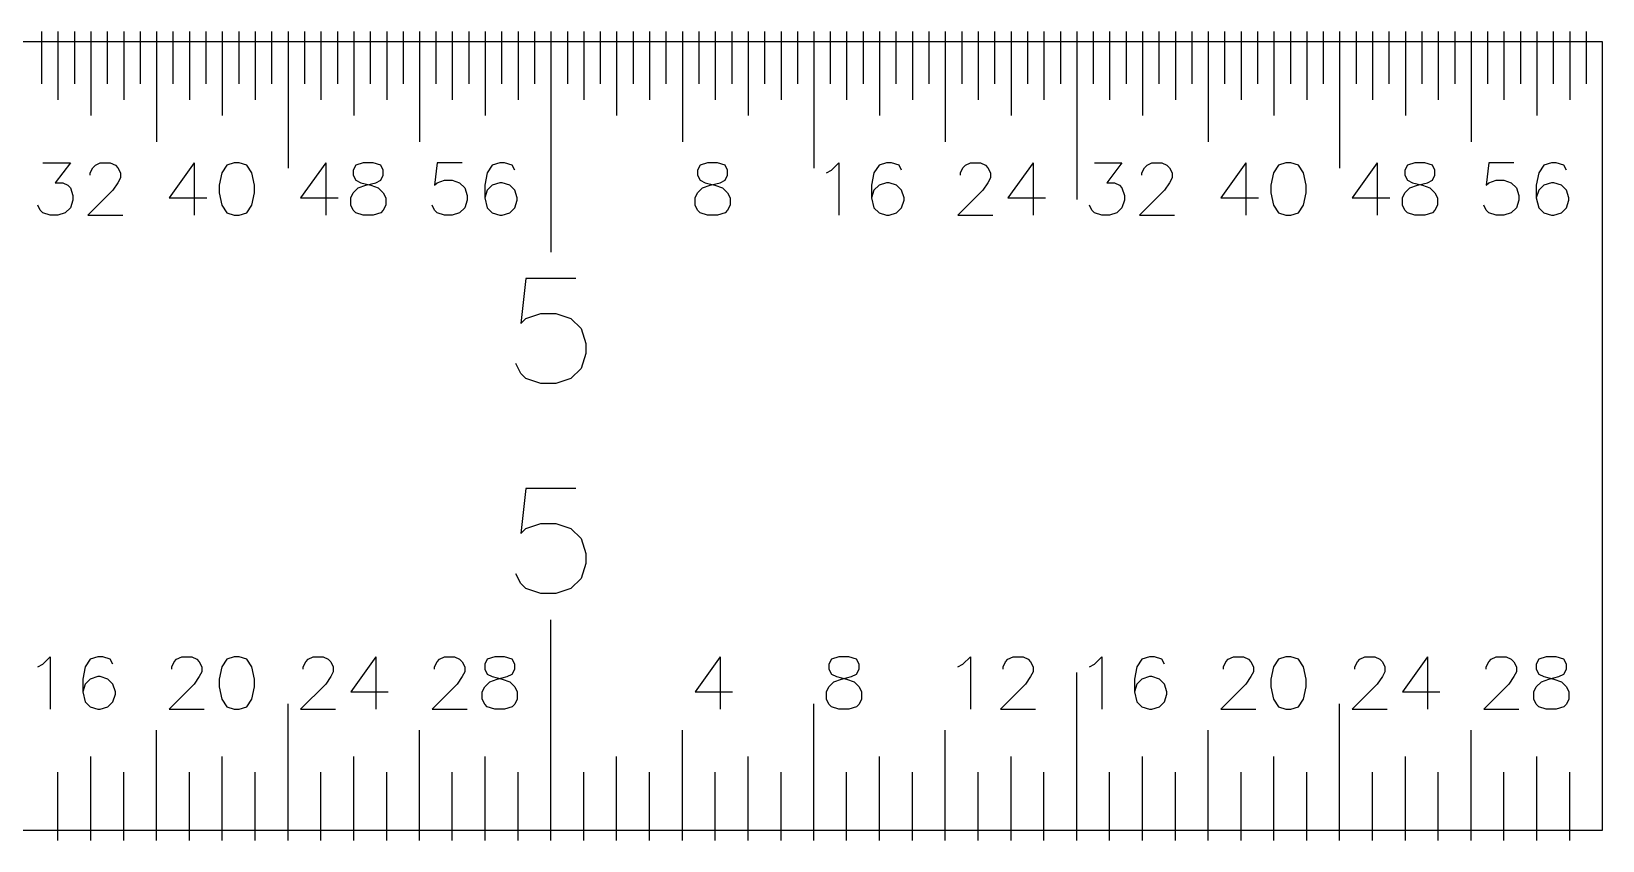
# Model space of a CAD drawing. Header units: inches. Extents: x 0 to 6, y -0.01 to 0.76.
# Drawn here: x 4.506 to 6, y -0.01 to 0.76 of the extents above; entities that cross this region are included whole.
import ezdxf

# ---------------------------------------------------------------- set-up
doc = ezdxf.new("R2010")
doc.units = ezdxf.units.IN
doc.header["$MEASUREMENT"] = 0
doc.layers.add('ENGRAVE', color=1, linetype='Continuous')
doc.layers.add('OUTLINE', color=8, linetype='Continuous')

msp = doc.modelspace()

# ---------------------------------------------------------------- linework, layer by layer
at = {"layer": 'ENGRAVE'}
for points in [[(4.5156, 0.76), (4.5156, 0.71)], [(4.5312, 0.76), (4.5312, 0.695)], [(4.5469, 0.76), (4.5469, 0.71)], [(4.5625, 0.76), (4.5625, 0.68)], [(4.5781, 0.76), (4.5781, 0.71)], [(4.5938, 0.76), (4.5938, 0.695)], [(4.6094, 0.76), (4.6094, 0.71)], [(4.625, 0.76), (4.625, 0.655)], [(4.6406, 0.76), (4.6406, 0.71)], [(4.6562, 0.76), (4.6562, 0.695)], [(4.6719, 0.76), (4.6719, 0.71)], [(4.6875, 0.76), (4.6875, 0.68)], [(4.7031, 0.76), (4.7031, 0.71)], [(4.7188, 0.76), (4.7188, 0.695)], [(4.7344, 0.76), (4.7344, 0.71)], [(4.75, 0.76), (4.75, 0.63)], [(4.7656, 0.76), (4.7656, 0.71)], [(4.7812, 0.76), (4.7812, 0.695)], [(4.7969, 0.76), (4.7969, 0.71)], [(4.8125, 0.76), (4.8125, 0.68)], [(4.8281, 0.76), (4.8281, 0.71)], [(4.8438, 0.76), (4.8438, 0.695)], [(4.8594, 0.76), (4.8594, 0.71)], [(4.875, 0.76), (4.875, 0.655)], [(4.8906, 0.76), (4.8906, 0.71)], [(4.9062, 0.76), (4.9062, 0.695)], [(4.9219, 0.76), (4.9219, 0.71)], [(4.9375, 0.76), (4.9375, 0.68)], [(4.9531, 0.76), (4.9531, 0.71)], [(4.9688, 0.76), (4.9688, 0.695)], [(4.9844, 0.76), (4.9844, 0.71)], [(5, 0.76), (5, 0.55)], [(5.0156, 0.76), (5.0156, 0.71)], [(5.0312, 0.76), (5.0312, 0.695)], [(5.0469, 0.76), (5.0469, 0.71)], [(5.0625, 0.76), (5.0625, 0.68)], [(5.0781, 0.76), (5.0781, 0.71)], [(5.0938, 0.76), (5.0938, 0.695)], [(5.1094, 0.76), (5.1094, 0.71)], [(5.125, 0.76), (5.125, 0.655)], [(5.1406, 0.76), (5.1406, 0.71)], [(5.1562, 0.76), (5.1562, 0.695)], [(5.1719, 0.76), (5.1719, 0.71)], [(5.1875, 0.76), (5.1875, 0.68)], [(5.2031, 0.76), (5.2031, 0.71)], [(5.2188, 0.76), (5.2188, 0.695)], [(5.2344, 0.76), (5.2344, 0.71)], [(5.25, 0.76), (5.25, 0.63)], [(5.2656, 0.76), (5.2656, 0.71)], [(5.2812, 0.76), (5.2812, 0.695)], [(5.2969, 0.76), (5.2969, 0.71)], [(5.3125, 0.76), (5.3125, 0.68)], [(5.3281, 0.76), (5.3281, 0.71)], [(5.3438, 0.76), (5.3438, 0.695)], [(5.3594, 0.76), (5.3594, 0.71)], [(5.375, 0.76), (5.375, 0.655)], [(5.3906, 0.76), (5.3906, 0.71)], [(5.4062, 0.76), (5.4062, 0.695)], [(5.4219, 0.76), (5.4219, 0.71)], [(5.4375, 0.76), (5.4375, 0.68)], [(5.4531, 0.76), (5.4531, 0.71)], [(5.4688, 0.76), (5.4688, 0.695)], [(5.4844, 0.76), (5.4844, 0.71)], [(5.5, 0.76), (5.5, 0.6)], [(5.5156, 0.76), (5.5156, 0.71)], [(5.5312, 0.76), (5.5312, 0.695)], [(5.5469, 0.76), (5.5469, 0.71)], [(5.5625, 0.76), (5.5625, 0.68)], [(5.5781, 0.76), (5.5781, 0.71)], [(5.5938, 0.76), (5.5938, 0.695)], [(5.6094, 0.76), (5.6094, 0.71)], [(5.625, 0.76), (5.625, 0.655)], [(5.6406, 0.76), (5.6406, 0.71)], [(5.6562, 0.76), (5.6562, 0.695)], [(5.6719, 0.76), (5.6719, 0.71)], [(5.6875, 0.76), (5.6875, 0.68)], [(5.7031, 0.76), (5.7031, 0.71)], [(5.7188, 0.76), (5.7188, 0.695)], [(5.7344, 0.76), (5.7344, 0.71)], [(5.75, 0.76), (5.75, 0.63)], [(5.7656, 0.76), (5.7656, 0.71)], [(5.7812, 0.76), (5.7812, 0.695)], [(5.7969, 0.76), (5.7969, 0.71)], [(5.8125, 0.76), (5.8125, 0.68)], [(5.8281, 0.76), (5.8281, 0.71)], [(5.8438, 0.76), (5.8438, 0.695)], [(5.8594, 0.76), (5.8594, 0.71)], [(5.875, 0.76), (5.875, 0.655)], [(5.8906, 0.76), (5.8906, 0.71)], [(5.9062, 0.76), (5.9062, 0.695)], [(5.9219, 0.76), (5.9219, 0.71)], [(5.9375, 0.76), (5.9375, 0.68)], [(5.9531, 0.76), (5.9531, 0.71)], [(5.9688, 0.76), (5.9688, 0.695)], [(5.9844, 0.76), (5.9844, 0.71)], [(4.5168, 0.635), (4.543, 0.635)], [(4.543, 0.635), (4.5287, 0.616)], [(4.562, 0.6255), (4.5644, 0.6302)], [(4.5644, 0.6302), (4.5668, 0.6326)], [(4.5668, 0.6326), (4.5715, 0.635)], [(4.5715, 0.635), (4.581, 0.635)], [(4.581, 0.635), (4.5858, 0.6326)], [(4.5858, 0.6326), (4.5882, 0.6302)], [(4.5882, 0.6302), (4.5906, 0.6255)], [(4.6608, 0.635), (4.637, 0.6017)], [(4.6608, 0.635), (4.6608, 0.585)], [(4.6918, 0.6326), (4.687, 0.6255)], [(4.6989, 0.635), (4.6918, 0.6326)], [(4.7037, 0.635), (4.6989, 0.635)], [(4.7108, 0.6326), (4.7037, 0.635)], [(4.7156, 0.6255), (4.7108, 0.6326)], [(4.7858, 0.635), (4.762, 0.6017)], [(4.7858, 0.635), (4.7858, 0.585)], [(4.8144, 0.6326), (4.812, 0.6279)], [(4.812, 0.6279), (4.812, 0.6231)], [(4.8215, 0.635), (4.8144, 0.6326)], [(4.831, 0.635), (4.8215, 0.635)], [(4.8382, 0.6326), (4.831, 0.635)], [(4.8406, 0.6279), (4.8382, 0.6326)], [(4.8406, 0.6231), (4.8406, 0.6279)], [(4.8918, 0.635), (4.8894, 0.6136)], [(4.9156, 0.635), (4.8918, 0.635)], [(4.9441, 0.6326), (4.9394, 0.6255)], [(4.9513, 0.635), (4.9441, 0.6326)], [(4.956, 0.635), (4.9513, 0.635)], [(4.9632, 0.6326), (4.956, 0.635)], [(4.9656, 0.6279), (4.9632, 0.6326)], [(5.1418, 0.6326), (5.1394, 0.6279)], [(5.1394, 0.6279), (5.1394, 0.6231)], [(5.1489, 0.635), (5.1418, 0.6326)], [(5.1584, 0.635), (5.1489, 0.635)], [(5.1656, 0.6326), (5.1584, 0.635)], [(5.168, 0.6279), (5.1656, 0.6326)], [(5.168, 0.6231), (5.168, 0.6279)], [(5.262, 0.6255), (5.2668, 0.6279)], [(5.2668, 0.6279), (5.2739, 0.635)], [(5.2739, 0.635), (5.2739, 0.585)], [(5.312, 0.6326), (5.3072, 0.6255)], [(5.3191, 0.635), (5.312, 0.6326)], [(5.3239, 0.635), (5.3191, 0.635)], [(5.331, 0.6326), (5.3239, 0.635)], [(5.3334, 0.6279), (5.331, 0.6326)], [(5.3894, 0.6255), (5.3918, 0.6302)], [(5.3918, 0.6302), (5.3941, 0.6326)], [(5.3941, 0.6326), (5.3989, 0.635)], [(5.3989, 0.635), (5.4084, 0.635)], [(5.4084, 0.635), (5.4132, 0.6326)], [(5.4132, 0.6326), (5.4156, 0.6302)], [(5.4156, 0.6302), (5.418, 0.6255)], [(5.4584, 0.635), (5.4346, 0.6017)], [(5.4584, 0.635), (5.4584, 0.585)], [(5.5168, 0.635), (5.543, 0.635)], [(5.543, 0.635), (5.5287, 0.616)], [(5.562, 0.6255), (5.5644, 0.6302)], [(5.5644, 0.6302), (5.5668, 0.6326)], [(5.5668, 0.6326), (5.5715, 0.635)], [(5.5715, 0.635), (5.581, 0.635)], [(5.581, 0.635), (5.5858, 0.6326)], [(5.5858, 0.6326), (5.5882, 0.6302)], [(5.5882, 0.6302), (5.5906, 0.6255)], [(5.6608, 0.635), (5.637, 0.6017)], [(5.6608, 0.635), (5.6608, 0.585)], [(5.6918, 0.6326), (5.687, 0.6255)], [(5.6989, 0.635), (5.6918, 0.6326)], [(5.7037, 0.635), (5.6989, 0.635)], [(5.7108, 0.6326), (5.7037, 0.635)], [(5.7156, 0.6255), (5.7108, 0.6326)], [(5.7858, 0.635), (5.762, 0.6017)], [(5.7858, 0.635), (5.7858, 0.585)], [(5.8144, 0.6326), (5.812, 0.6279)], [(5.812, 0.6279), (5.812, 0.6231)], [(5.8215, 0.635), (5.8144, 0.6326)], [(5.831, 0.635), (5.8215, 0.635)], [(5.8382, 0.6326), (5.831, 0.635)], [(5.8406, 0.6279), (5.8382, 0.6326)], [(5.8406, 0.6231), (5.8406, 0.6279)], [(5.8918, 0.635), (5.8894, 0.6136)], [(5.9156, 0.635), (5.8918, 0.635)], [(5.9441, 0.6326), (5.9394, 0.6255)], [(5.9513, 0.635), (5.9441, 0.6326)], [(5.956, 0.635), (5.9513, 0.635)], [(5.9632, 0.6326), (5.956, 0.635)], [(5.9656, 0.6279), (5.9632, 0.6326)], [(4.5287, 0.616), (4.5358, 0.616)], [(4.5358, 0.616), (4.5406, 0.6136)], [(4.5406, 0.6136), (4.543, 0.6112)], [(4.562, 0.6231), (4.562, 0.6255)], [(4.5882, 0.616), (4.5834, 0.6088)], [(4.5906, 0.6207), (4.5882, 0.616)], [(4.5906, 0.6255), (4.5906, 0.6207)], [(4.687, 0.6255), (4.6846, 0.6136)], [(4.6846, 0.6136), (4.6846, 0.6064)], [(4.718, 0.6136), (4.7156, 0.6255)], [(4.718, 0.6064), (4.718, 0.6136)], [(4.812, 0.6231), (4.8144, 0.6183)], [(4.8144, 0.6183), (4.8191, 0.616)], [(4.8168, 0.6112), (4.8239, 0.6136)], [(4.8191, 0.616), (4.8287, 0.6136)], [(4.8239, 0.6136), (4.8334, 0.616)], [(4.8287, 0.6136), (4.8358, 0.6112)], [(4.8334, 0.616), (4.8382, 0.6183)], [(4.8382, 0.6183), (4.8406, 0.6231)], [(4.8894, 0.6136), (4.8918, 0.616)], [(4.8918, 0.616), (4.8989, 0.6183)], [(4.8989, 0.6183), (4.906, 0.6183)], [(4.906, 0.6183), (4.9132, 0.616)], [(4.9132, 0.616), (4.918, 0.6112)], [(4.9394, 0.6255), (4.937, 0.6136)], [(4.937, 0.6136), (4.937, 0.6017)], [(4.9441, 0.6136), (4.9394, 0.6088)], [(4.9513, 0.616), (4.9441, 0.6136)], [(4.9537, 0.616), (4.9513, 0.616)], [(4.9608, 0.6136), (4.9537, 0.616)], [(4.9656, 0.6088), (4.9608, 0.6136)], [(5.1394, 0.6231), (5.1418, 0.6183)], [(5.1418, 0.6183), (5.1465, 0.616)], [(5.1441, 0.6112), (5.1513, 0.6136)], [(5.1465, 0.616), (5.156, 0.6136)], [(5.1513, 0.6136), (5.1608, 0.616)], [(5.156, 0.6136), (5.1632, 0.6112)], [(5.1608, 0.616), (5.1656, 0.6183)], [(5.1656, 0.6183), (5.168, 0.6231)], [(5.3072, 0.6255), (5.3049, 0.6136)], [(5.3049, 0.6136), (5.3049, 0.6017)], [(5.312, 0.6136), (5.3072, 0.6088)], [(5.3191, 0.616), (5.312, 0.6136)], [(5.3215, 0.616), (5.3191, 0.616)], [(5.3287, 0.6136), (5.3215, 0.616)], [(5.3334, 0.6088), (5.3287, 0.6136)], [(5.3894, 0.6231), (5.3894, 0.6255)], [(5.4156, 0.616), (5.4108, 0.6088)], [(5.418, 0.6207), (5.4156, 0.616)], [(5.418, 0.6255), (5.418, 0.6207)], [(5.5287, 0.616), (5.5358, 0.616)], [(5.5358, 0.616), (5.5406, 0.6136)], [(5.5406, 0.6136), (5.543, 0.6112)], [(5.562, 0.6231), (5.562, 0.6255)], [(5.5882, 0.616), (5.5834, 0.6088)], [(5.5906, 0.6207), (5.5882, 0.616)], [(5.5906, 0.6255), (5.5906, 0.6207)], [(5.687, 0.6255), (5.6846, 0.6136)], [(5.6846, 0.6136), (5.6846, 0.6064)], [(5.718, 0.6136), (5.7156, 0.6255)], [(5.718, 0.6064), (5.718, 0.6136)], [(5.812, 0.6231), (5.8144, 0.6183)], [(5.8144, 0.6183), (5.8191, 0.616)], [(5.8168, 0.6112), (5.8239, 0.6136)], [(5.8191, 0.616), (5.8287, 0.6136)], [(5.8239, 0.6136), (5.8334, 0.616)], [(5.8287, 0.6136), (5.8358, 0.6112)], [(5.8334, 0.616), (5.8382, 0.6183)], [(5.8382, 0.6183), (5.8406, 0.6231)], [(5.8894, 0.6136), (5.8918, 0.616)], [(5.8918, 0.616), (5.8989, 0.6183)], [(5.8989, 0.6183), (5.906, 0.6183)], [(5.906, 0.6183), (5.9132, 0.616)], [(5.9132, 0.616), (5.918, 0.6112)], [(5.9394, 0.6255), (5.937, 0.6136)], [(5.937, 0.6136), (5.937, 0.6017)], [(5.9441, 0.6136), (5.9394, 0.6088)], [(5.9513, 0.616), (5.9441, 0.6136)], [(5.9537, 0.616), (5.9513, 0.616)], [(5.9608, 0.6136), (5.9537, 0.616)], [(5.9656, 0.6088), (5.9608, 0.6136)], [(4.543, 0.6112), (4.5453, 0.604)], [(4.5453, 0.5993), (4.543, 0.5921)], [(4.5453, 0.604), (4.5453, 0.5993)], [(4.5834, 0.6088), (4.5596, 0.585)], [(4.637, 0.6017), (4.6727, 0.6017)], [(4.6846, 0.6064), (4.687, 0.5945)], [(4.7156, 0.5945), (4.718, 0.6064)], [(4.762, 0.6017), (4.7977, 0.6017)], [(4.8096, 0.6017), (4.812, 0.6064)], [(4.8096, 0.5945), (4.8096, 0.6017)], [(4.812, 0.6064), (4.8168, 0.6112)], [(4.8358, 0.6112), (4.8406, 0.6064)], [(4.8406, 0.6064), (4.843, 0.6017)], [(4.843, 0.6017), (4.843, 0.5945)], [(4.918, 0.6112), (4.9203, 0.604)], [(4.9203, 0.5993), (4.918, 0.5921)], [(4.9203, 0.604), (4.9203, 0.5993)], [(4.9394, 0.6088), (4.937, 0.6017)], [(4.937, 0.6017), (4.9394, 0.5921)], [(4.968, 0.6017), (4.9656, 0.6088)], [(4.9656, 0.5921), (4.968, 0.5993)], [(4.968, 0.5993), (4.968, 0.6017)], [(5.137, 0.6017), (5.1394, 0.6064)], [(5.137, 0.5945), (5.137, 0.6017)], [(5.1394, 0.6064), (5.1441, 0.6112)], [(5.1632, 0.6112), (5.168, 0.6064)], [(5.168, 0.6064), (5.1703, 0.6017)], [(5.1703, 0.6017), (5.1703, 0.5945)], [(5.3072, 0.6088), (5.3049, 0.6017)], [(5.3049, 0.6017), (5.3072, 0.5921)], [(5.3358, 0.6017), (5.3334, 0.6088)], [(5.3334, 0.5921), (5.3358, 0.5993)], [(5.3358, 0.5993), (5.3358, 0.6017)], [(5.4108, 0.6088), (5.387, 0.585)], [(5.4346, 0.6017), (5.4703, 0.6017)], [(5.543, 0.6112), (5.5453, 0.604)], [(5.5453, 0.5993), (5.543, 0.5921)], [(5.5453, 0.604), (5.5453, 0.5993)], [(5.5834, 0.6088), (5.5596, 0.585)], [(5.637, 0.6017), (5.6727, 0.6017)], [(5.6846, 0.6064), (5.687, 0.5945)], [(5.7156, 0.5945), (5.718, 0.6064)], [(5.762, 0.6017), (5.7977, 0.6017)], [(5.8096, 0.6017), (5.812, 0.6064)], [(5.8096, 0.5945), (5.8096, 0.6017)], [(5.812, 0.6064), (5.8168, 0.6112)], [(5.8358, 0.6112), (5.8406, 0.6064)], [(5.8406, 0.6064), (5.843, 0.6017)], [(5.843, 0.6017), (5.843, 0.5945)], [(5.918, 0.6112), (5.9203, 0.604)], [(5.9203, 0.5993), (5.918, 0.5921)], [(5.9203, 0.604), (5.9203, 0.5993)], [(5.9394, 0.6088), (5.937, 0.6017)], [(5.937, 0.6017), (5.9394, 0.5921)], [(5.968, 0.6017), (5.9656, 0.6088)], [(5.9656, 0.5921), (5.968, 0.5993)], [(5.968, 0.5993), (5.968, 0.6017)], [(4.5144, 0.5898), (4.512, 0.5945)], [(4.5168, 0.5874), (4.5144, 0.5898)], [(4.5239, 0.585), (4.5168, 0.5874)], [(4.531, 0.585), (4.5239, 0.585)], [(4.5382, 0.5874), (4.531, 0.585)], [(4.543, 0.5921), (4.5382, 0.5874)], [(4.5596, 0.585), (4.593, 0.585)], [(4.687, 0.5945), (4.6918, 0.5874)], [(4.6918, 0.5874), (4.6989, 0.585)], [(4.6989, 0.585), (4.7037, 0.585)], [(4.7037, 0.585), (4.7108, 0.5874)], [(4.7108, 0.5874), (4.7156, 0.5945)], [(4.812, 0.5898), (4.8096, 0.5945)], [(4.8144, 0.5874), (4.812, 0.5898)], [(4.8215, 0.585), (4.8144, 0.5874)], [(4.831, 0.585), (4.8215, 0.585)], [(4.8382, 0.5874), (4.831, 0.585)], [(4.8406, 0.5898), (4.8382, 0.5874)], [(4.843, 0.5945), (4.8406, 0.5898)], [(4.8894, 0.5898), (4.887, 0.5945)], [(4.8918, 0.5874), (4.8894, 0.5898)], [(4.8989, 0.585), (4.8918, 0.5874)], [(4.906, 0.585), (4.8989, 0.585)], [(4.9132, 0.5874), (4.906, 0.585)], [(4.918, 0.5921), (4.9132, 0.5874)], [(4.9394, 0.5921), (4.9441, 0.5874)], [(4.9441, 0.5874), (4.9513, 0.585)], [(4.9513, 0.585), (4.9537, 0.585)], [(4.9537, 0.585), (4.9608, 0.5874)], [(4.9608, 0.5874), (4.9656, 0.5921)], [(5.1394, 0.5898), (5.137, 0.5945)], [(5.1418, 0.5874), (5.1394, 0.5898)], [(5.1489, 0.585), (5.1418, 0.5874)], [(5.1584, 0.585), (5.1489, 0.585)], [(5.1656, 0.5874), (5.1584, 0.585)], [(5.168, 0.5898), (5.1656, 0.5874)], [(5.1703, 0.5945), (5.168, 0.5898)], [(5.3072, 0.5921), (5.312, 0.5874)], [(5.312, 0.5874), (5.3191, 0.585)], [(5.3191, 0.585), (5.3215, 0.585)], [(5.3215, 0.585), (5.3287, 0.5874)], [(5.3287, 0.5874), (5.3334, 0.5921)], [(5.387, 0.585), (5.4203, 0.585)], [(5.5144, 0.5898), (5.512, 0.5945)], [(5.5168, 0.5874), (5.5144, 0.5898)], [(5.5239, 0.585), (5.5168, 0.5874)], [(5.531, 0.585), (5.5239, 0.585)], [(5.5382, 0.5874), (5.531, 0.585)], [(5.543, 0.5921), (5.5382, 0.5874)], [(5.5596, 0.585), (5.593, 0.585)], [(5.687, 0.5945), (5.6918, 0.5874)], [(5.6918, 0.5874), (5.6989, 0.585)], [(5.6989, 0.585), (5.7037, 0.585)], [(5.7037, 0.585), (5.7108, 0.5874)], [(5.7108, 0.5874), (5.7156, 0.5945)], [(5.812, 0.5898), (5.8096, 0.5945)], [(5.8144, 0.5874), (5.812, 0.5898)], [(5.8215, 0.585), (5.8144, 0.5874)], [(5.831, 0.585), (5.8215, 0.585)], [(5.8382, 0.5874), (5.831, 0.585)], [(5.8406, 0.5898), (5.8382, 0.5874)], [(5.843, 0.5945), (5.8406, 0.5898)], [(5.8894, 0.5898), (5.887, 0.5945)], [(5.8918, 0.5874), (5.8894, 0.5898)], [(5.8989, 0.585), (5.8918, 0.5874)], [(5.906, 0.585), (5.8989, 0.585)], [(5.9132, 0.5874), (5.906, 0.585)], [(5.918, 0.5921), (5.9132, 0.5874)], [(5.9394, 0.5921), (5.9441, 0.5874)], [(5.9441, 0.5874), (5.9513, 0.585)], [(5.9513, 0.585), (5.9537, 0.585)], [(5.9537, 0.585), (5.9608, 0.5874)], [(5.9608, 0.5874), (5.9656, 0.5921)], [(4.9762, 0.525), (4.9714, 0.4821)], [(5.0238, 0.525), (4.9762, 0.525)], [(4.9714, 0.4821), (4.9762, 0.4869)], [(4.9762, 0.4869), (4.9905, 0.4917)], [(4.9905, 0.4917), (5.0048, 0.4917)], [(5.0048, 0.4917), (5.019, 0.4869)], [(5.019, 0.4869), (5.0286, 0.4774)], [(5.0286, 0.4774), (5.0333, 0.4631)], [(5.0333, 0.4536), (5.0286, 0.4393)], [(5.0333, 0.4631), (5.0333, 0.4536)], [(4.9714, 0.4345), (4.9667, 0.444)], [(4.9762, 0.4298), (4.9714, 0.4345)], [(5.0286, 0.4393), (5.019, 0.4298)], [(4.9905, 0.425), (4.9762, 0.4298)], [(5.0048, 0.425), (4.9905, 0.425)], [(5.019, 0.4298), (5.0048, 0.425)], [(4.9762, 0.325), (4.9714, 0.2821)], [(5.0238, 0.325), (4.9762, 0.325)], [(4.9714, 0.2821), (4.9762, 0.2869)], [(4.9762, 0.2869), (4.9905, 0.2917)], [(4.9905, 0.2917), (5.0048, 0.2917)], [(5.0048, 0.2917), (5.019, 0.2869)], [(5.019, 0.2869), (5.0286, 0.2774)], [(5.0286, 0.2774), (5.0333, 0.2631)], [(5.0333, 0.2631), (5.0333, 0.2536)], [(4.9714, 0.2345), (4.9667, 0.244)], [(5.0286, 0.2393), (5.019, 0.2298)], [(5.0333, 0.2536), (5.0286, 0.2393)], [(4.9762, 0.2298), (4.9714, 0.2345)], [(4.9905, 0.225), (4.9762, 0.2298)], [(5.0048, 0.225), (4.9905, 0.225)], [(5.019, 0.2298), (5.0048, 0.225)], [(5, -0.01), (5, 0.2)], [(4.5168, 0.1579), (4.5239, 0.165)], [(4.5239, 0.165), (4.5239, 0.115)], [(4.5691, 0.165), (4.562, 0.1626)], [(4.5739, 0.165), (4.5691, 0.165)], [(4.581, 0.1626), (4.5739, 0.165)], [(4.6441, 0.1626), (4.6489, 0.165)], [(4.6489, 0.165), (4.6584, 0.165)], [(4.6584, 0.165), (4.6632, 0.1626)], [(4.6989, 0.165), (4.6918, 0.1626)], [(4.7037, 0.165), (4.6989, 0.165)], [(4.7108, 0.1626), (4.7037, 0.165)], [(4.7691, 0.1626), (4.7739, 0.165)], [(4.7739, 0.165), (4.7834, 0.165)], [(4.7834, 0.165), (4.7882, 0.1626)], [(4.8334, 0.165), (4.8096, 0.1317)], [(4.8334, 0.165), (4.8334, 0.115)], [(4.8941, 0.1626), (4.8989, 0.165)], [(4.8989, 0.165), (4.9084, 0.165)], [(4.9084, 0.165), (4.9132, 0.1626)], [(4.9465, 0.165), (4.9394, 0.1626)], [(4.956, 0.165), (4.9465, 0.165)], [(4.9632, 0.1626), (4.956, 0.165)], [(5.1608, 0.165), (5.137, 0.1317)], [(5.1608, 0.165), (5.1608, 0.115)], [(5.2739, 0.165), (5.2668, 0.1626)], [(5.2834, 0.165), (5.2739, 0.165)], [(5.2906, 0.1626), (5.2834, 0.165)], [(5.3918, 0.1579), (5.3989, 0.165)], [(5.3989, 0.165), (5.3989, 0.115)], [(5.4346, 0.1626), (5.4394, 0.165)], [(5.4394, 0.165), (5.4489, 0.165)], [(5.4489, 0.165), (5.4537, 0.1626)], [(5.5168, 0.1579), (5.5239, 0.165)], [(5.5239, 0.165), (5.5239, 0.115)], [(5.5691, 0.165), (5.562, 0.1626)], [(5.5739, 0.165), (5.5691, 0.165)], [(5.581, 0.1626), (5.5739, 0.165)], [(5.6441, 0.1626), (5.6489, 0.165)], [(5.6489, 0.165), (5.6584, 0.165)], [(5.6584, 0.165), (5.6632, 0.1626)], [(5.6989, 0.165), (5.6918, 0.1626)], [(5.7037, 0.165), (5.6989, 0.165)], [(5.7108, 0.1626), (5.7037, 0.165)], [(5.7691, 0.1626), (5.7739, 0.165)], [(5.7739, 0.165), (5.7834, 0.165)], [(5.7834, 0.165), (5.7882, 0.1626)], [(5.8334, 0.165), (5.8096, 0.1317)], [(5.8334, 0.165), (5.8334, 0.115)], [(5.8941, 0.1626), (5.8989, 0.165)], [(5.8989, 0.165), (5.9084, 0.165)], [(5.9084, 0.165), (5.9132, 0.1626)], [(5.9465, 0.165), (5.9394, 0.1626)], [(5.956, 0.165), (5.9465, 0.165)], [(5.9632, 0.1626), (5.956, 0.165)], [(4.512, 0.1555), (4.5168, 0.1579)], [(4.5572, 0.1555), (4.5549, 0.1436)], [(4.562, 0.1626), (4.5572, 0.1555)], [(4.5834, 0.1579), (4.581, 0.1626)], [(4.6394, 0.1555), (4.6418, 0.1602)], [(4.6394, 0.1531), (4.6394, 0.1555)], [(4.6418, 0.1602), (4.6441, 0.1626)], [(4.6632, 0.1626), (4.6656, 0.1602)], [(4.6656, 0.1602), (4.668, 0.1555)], [(4.668, 0.1507), (4.6656, 0.146)], [(4.668, 0.1555), (4.668, 0.1507)], [(4.687, 0.1555), (4.6846, 0.1436)], [(4.6918, 0.1626), (4.687, 0.1555)], [(4.7156, 0.1555), (4.7108, 0.1626)], [(4.718, 0.1436), (4.7156, 0.1555)], [(4.7644, 0.1555), (4.7668, 0.1602)], [(4.7644, 0.1531), (4.7644, 0.1555)], [(4.7668, 0.1602), (4.7691, 0.1626)], [(4.7882, 0.1626), (4.7906, 0.1602)], [(4.7906, 0.1602), (4.793, 0.1555)], [(4.793, 0.1507), (4.7906, 0.146)], [(4.793, 0.1555), (4.793, 0.1507)], [(4.8894, 0.1555), (4.8918, 0.1602)], [(4.8894, 0.1531), (4.8894, 0.1555)], [(4.8918, 0.1602), (4.8941, 0.1626)], [(4.9132, 0.1626), (4.9156, 0.1602)], [(4.9156, 0.1602), (4.918, 0.1555)], [(4.918, 0.1507), (4.9156, 0.146)], [(4.918, 0.1555), (4.918, 0.1507)], [(4.9394, 0.1626), (4.937, 0.1579)], [(4.937, 0.1579), (4.937, 0.1531)], [(4.937, 0.1531), (4.9394, 0.1483)], [(4.9656, 0.1579), (4.9632, 0.1626)], [(4.9632, 0.1483), (4.9656, 0.1531)], [(4.9656, 0.1531), (4.9656, 0.1579)], [(5.2668, 0.1626), (5.2644, 0.1579)], [(5.2644, 0.1579), (5.2644, 0.1531)], [(5.2644, 0.1531), (5.2668, 0.1483)], [(5.293, 0.1579), (5.2906, 0.1626)], [(5.2906, 0.1483), (5.293, 0.1531)], [(5.293, 0.1531), (5.293, 0.1579)], [(5.387, 0.1555), (5.3918, 0.1579)], [(5.4299, 0.1555), (5.4322, 0.1602)], [(5.4299, 0.1531), (5.4299, 0.1555)], [(5.4322, 0.1602), (5.4346, 0.1626)], [(5.4537, 0.1626), (5.456, 0.1602)], [(5.456, 0.1602), (5.4584, 0.1555)], [(5.4584, 0.1507), (5.456, 0.146)], [(5.4584, 0.1555), (5.4584, 0.1507)], [(5.5, -0.01), (5.5, 0.15)], [(5.512, 0.1555), (5.5168, 0.1579)], [(5.5572, 0.1555), (5.5549, 0.1436)], [(5.562, 0.1626), (5.5572, 0.1555)], [(5.5834, 0.1579), (5.581, 0.1626)], [(5.6394, 0.1555), (5.6418, 0.1602)], [(5.6394, 0.1531), (5.6394, 0.1555)], [(5.6418, 0.1602), (5.6441, 0.1626)], [(5.6632, 0.1626), (5.6656, 0.1602)], [(5.6656, 0.1602), (5.668, 0.1555)], [(5.668, 0.1507), (5.6656, 0.146)], [(5.668, 0.1555), (5.668, 0.1507)], [(5.687, 0.1555), (5.6846, 0.1436)], [(5.6918, 0.1626), (5.687, 0.1555)], [(5.7156, 0.1555), (5.7108, 0.1626)], [(5.718, 0.1436), (5.7156, 0.1555)], [(5.7644, 0.1555), (5.7668, 0.1602)], [(5.7644, 0.1531), (5.7644, 0.1555)], [(5.7668, 0.1602), (5.7691, 0.1626)], [(5.7882, 0.1626), (5.7906, 0.1602)], [(5.7906, 0.1602), (5.793, 0.1555)], [(5.793, 0.1507), (5.7906, 0.146)], [(5.793, 0.1555), (5.793, 0.1507)], [(5.8894, 0.1555), (5.8918, 0.1602)], [(5.8894, 0.1531), (5.8894, 0.1555)], [(5.8918, 0.1602), (5.8941, 0.1626)], [(5.9132, 0.1626), (5.9156, 0.1602)], [(5.9156, 0.1602), (5.918, 0.1555)], [(5.918, 0.1507), (5.9156, 0.146)], [(5.918, 0.1555), (5.918, 0.1507)], [(5.9394, 0.1626), (5.937, 0.1579)], [(5.937, 0.1579), (5.937, 0.1531)], [(5.937, 0.1531), (5.9394, 0.1483)], [(5.9656, 0.1579), (5.9632, 0.1626)], [(5.9632, 0.1483), (5.9656, 0.1531)], [(5.9656, 0.1531), (5.9656, 0.1579)], [(4.5549, 0.1436), (4.5549, 0.1317)], [(4.5572, 0.1388), (4.5549, 0.1317)], [(4.562, 0.1436), (4.5572, 0.1388)], [(4.5691, 0.146), (4.562, 0.1436)], [(4.5715, 0.146), (4.5691, 0.146)], [(4.5787, 0.1436), (4.5715, 0.146)], [(4.5834, 0.1388), (4.5787, 0.1436)], [(4.5858, 0.1317), (4.5834, 0.1388)], [(4.6608, 0.1388), (4.637, 0.115)], [(4.6656, 0.146), (4.6608, 0.1388)], [(4.6846, 0.1436), (4.6846, 0.1364)], [(4.6846, 0.1364), (4.687, 0.1245)], [(4.7156, 0.1245), (4.718, 0.1364)], [(4.718, 0.1364), (4.718, 0.1436)], [(4.7858, 0.1388), (4.762, 0.115)], [(4.7906, 0.146), (4.7858, 0.1388)], [(4.9108, 0.1388), (4.887, 0.115)], [(4.9156, 0.146), (4.9108, 0.1388)], [(4.9346, 0.1317), (4.937, 0.1364)], [(4.937, 0.1364), (4.9418, 0.1412)], [(4.9394, 0.1483), (4.9441, 0.146)], [(4.9418, 0.1412), (4.9489, 0.1436)], [(4.9441, 0.146), (4.9537, 0.1436)], [(4.9489, 0.1436), (4.9584, 0.146)], [(4.9537, 0.1436), (4.9608, 0.1412)], [(4.9584, 0.146), (4.9632, 0.1483)], [(4.9608, 0.1412), (4.9656, 0.1364)], [(4.9656, 0.1364), (4.968, 0.1317)], [(5.262, 0.1317), (5.2644, 0.1364)], [(5.2644, 0.1364), (5.2691, 0.1412)], [(5.2668, 0.1483), (5.2715, 0.146)], [(5.2691, 0.1412), (5.2763, 0.1436)], [(5.2715, 0.146), (5.281, 0.1436)], [(5.2763, 0.1436), (5.2858, 0.146)], [(5.281, 0.1436), (5.2882, 0.1412)], [(5.2858, 0.146), (5.2906, 0.1483)], [(5.2882, 0.1412), (5.293, 0.1364)], [(5.293, 0.1364), (5.2953, 0.1317)], [(5.4513, 0.1388), (5.4275, 0.115)], [(5.456, 0.146), (5.4513, 0.1388)], [(5.5549, 0.1436), (5.5549, 0.1317)], [(5.5572, 0.1388), (5.5549, 0.1317)], [(5.562, 0.1436), (5.5572, 0.1388)], [(5.5691, 0.146), (5.562, 0.1436)], [(5.5715, 0.146), (5.5691, 0.146)], [(5.5787, 0.1436), (5.5715, 0.146)], [(5.5834, 0.1388), (5.5787, 0.1436)], [(5.5858, 0.1317), (5.5834, 0.1388)], [(5.6608, 0.1388), (5.637, 0.115)], [(5.6656, 0.146), (5.6608, 0.1388)], [(5.6846, 0.1436), (5.6846, 0.1364)], [(5.6846, 0.1364), (5.687, 0.1245)], [(5.7156, 0.1245), (5.718, 0.1364)], [(5.718, 0.1364), (5.718, 0.1436)], [(5.7858, 0.1388), (5.762, 0.115)], [(5.7906, 0.146), (5.7858, 0.1388)], [(5.9108, 0.1388), (5.887, 0.115)], [(5.9156, 0.146), (5.9108, 0.1388)], [(5.9346, 0.1317), (5.937, 0.1364)], [(5.937, 0.1364), (5.9418, 0.1412)], [(5.9394, 0.1483), (5.9441, 0.146)], [(5.9418, 0.1412), (5.9489, 0.1436)], [(5.9441, 0.146), (5.9537, 0.1436)], [(5.9489, 0.1436), (5.9584, 0.146)], [(5.9537, 0.1436), (5.9608, 0.1412)], [(5.9584, 0.146), (5.9632, 0.1483)], [(5.9608, 0.1412), (5.9656, 0.1364)], [(5.9656, 0.1364), (5.968, 0.1317)], [(4.5549, 0.1317), (4.5572, 0.1221)], [(4.5572, 0.1221), (4.562, 0.1174)], [(4.5787, 0.1174), (4.5834, 0.1221)], [(4.5834, 0.1221), (4.5858, 0.1293)], [(4.5858, 0.1293), (4.5858, 0.1317)], [(4.687, 0.1245), (4.6918, 0.1174)], [(4.7108, 0.1174), (4.7156, 0.1245)], [(4.75, -0.01), (4.75, 0.12)], [(4.8096, 0.1317), (4.8453, 0.1317)], [(4.9346, 0.1245), (4.9346, 0.1317)], [(4.937, 0.1198), (4.9346, 0.1245)], [(4.9394, 0.1174), (4.937, 0.1198)], [(4.9656, 0.1198), (4.9632, 0.1174)], [(4.968, 0.1245), (4.9656, 0.1198)], [(4.968, 0.1317), (4.968, 0.1245)], [(5.137, 0.1317), (5.1727, 0.1317)], [(5.25, -0.01), (5.25, 0.12)], [(5.262, 0.1245), (5.262, 0.1317)], [(5.2644, 0.1198), (5.262, 0.1245)], [(5.2668, 0.1174), (5.2644, 0.1198)], [(5.293, 0.1198), (5.2906, 0.1174)], [(5.2953, 0.1245), (5.293, 0.1198)], [(5.2953, 0.1317), (5.2953, 0.1245)], [(5.5549, 0.1317), (5.5572, 0.1221)], [(5.5572, 0.1221), (5.562, 0.1174)], [(5.5787, 0.1174), (5.5834, 0.1221)], [(5.5834, 0.1221), (5.5858, 0.1293)], [(5.5858, 0.1293), (5.5858, 0.1317)], [(5.687, 0.1245), (5.6918, 0.1174)], [(5.7108, 0.1174), (5.7156, 0.1245)], [(5.75, -0.01), (5.75, 0.12)], [(5.8096, 0.1317), (5.8453, 0.1317)], [(5.9346, 0.1245), (5.9346, 0.1317)], [(5.937, 0.1198), (5.9346, 0.1245)], [(5.9394, 0.1174), (5.937, 0.1198)], [(5.9656, 0.1198), (5.9632, 0.1174)], [(5.968, 0.1245), (5.9656, 0.1198)], [(5.968, 0.1317), (5.968, 0.1245)], [(4.562, 0.1174), (4.5691, 0.115)], [(4.5691, 0.115), (4.5715, 0.115)], [(4.5715, 0.115), (4.5787, 0.1174)], [(4.637, 0.115), (4.6703, 0.115)], [(4.6918, 0.1174), (4.6989, 0.115)], [(4.6989, 0.115), (4.7037, 0.115)], [(4.7037, 0.115), (4.7108, 0.1174)], [(4.762, 0.115), (4.7953, 0.115)], [(4.887, 0.115), (4.9203, 0.115)], [(4.9465, 0.115), (4.9394, 0.1174)], [(4.956, 0.115), (4.9465, 0.115)], [(4.9632, 0.1174), (4.956, 0.115)], [(5.2739, 0.115), (5.2668, 0.1174)], [(5.2834, 0.115), (5.2739, 0.115)], [(5.2906, 0.1174), (5.2834, 0.115)], [(5.4275, 0.115), (5.4608, 0.115)], [(5.562, 0.1174), (5.5691, 0.115)], [(5.5691, 0.115), (5.5715, 0.115)], [(5.5715, 0.115), (5.5787, 0.1174)], [(5.637, 0.115), (5.6703, 0.115)], [(5.6918, 0.1174), (5.6989, 0.115)], [(5.6989, 0.115), (5.7037, 0.115)], [(5.7037, 0.115), (5.7108, 0.1174)], [(5.762, 0.115), (5.7953, 0.115)], [(5.887, 0.115), (5.9203, 0.115)], [(5.9465, 0.115), (5.9394, 0.1174)], [(5.956, 0.115), (5.9465, 0.115)], [(5.9632, 0.1174), (5.956, 0.115)], [(4.625, -0.01), (4.625, 0.095)], [(4.875, -0.01), (4.875, 0.095)], [(5.125, -0.01), (5.125, 0.095)], [(5.375, -0.01), (5.375, 0.095)], [(5.625, -0.01), (5.625, 0.095)], [(5.875, -0.01), (5.875, 0.095)], [(4.5625, -0.01), (4.5625, 0.07)], [(4.6875, -0.01), (4.6875, 0.07)], [(4.8125, -0.01), (4.8125, 0.07)], [(4.9375, -0.01), (4.9375, 0.07)], [(5.0625, -0.01), (5.0625, 0.07)], [(5.1875, -0.01), (5.1875, 0.07)], [(5.3125, -0.01), (5.3125, 0.07)], [(5.4375, -0.01), (5.4375, 0.07)], [(5.5625, -0.01), (5.5625, 0.07)], [(5.6875, -0.01), (5.6875, 0.07)], [(5.8125, -0.01), (5.8125, 0.07)], [(5.9375, -0.01), (5.9375, 0.07)], [(4.5312, -0.01), (4.5312, 0.055)], [(4.5938, -0.01), (4.5938, 0.055)], [(4.6562, -0.01), (4.6562, 0.055)], [(4.7188, -0.01), (4.7188, 0.055)], [(4.7812, -0.01), (4.7812, 0.055)], [(4.8438, -0.01), (4.8438, 0.055)], [(4.9062, -0.01), (4.9062, 0.055)], [(4.9688, -0.01), (4.9688, 0.055)], [(5.0312, -0.01), (5.0312, 0.055)], [(5.0938, -0.01), (5.0938, 0.055)], [(5.1562, -0.01), (5.1562, 0.055)], [(5.2188, -0.01), (5.2188, 0.055)], [(5.2812, -0.01), (5.2812, 0.055)], [(5.3438, -0.01), (5.3438, 0.055)], [(5.4062, -0.01), (5.4062, 0.055)], [(5.4688, -0.01), (5.4688, 0.055)], [(5.5312, -0.01), (5.5312, 0.055)], [(5.5938, -0.01), (5.5938, 0.055)], [(5.6562, -0.01), (5.6562, 0.055)], [(5.7188, -0.01), (5.7188, 0.055)], [(5.7812, -0.01), (5.7812, 0.055)], [(5.8438, -0.01), (5.8438, 0.055)], [(5.9062, -0.01), (5.9062, 0.055)], [(5.9688, -0.01), (5.9688, 0.055)]]:
    msp.add_lwpolyline(points, dxfattribs=at)
at = {"layer": 'OUTLINE'}
msp.add_lwpolyline([(0, 0), (6, 0), (6, 0.75), (0, 0.75)], close=True, dxfattribs=at)

doc.saveas('drawing.dxf')
